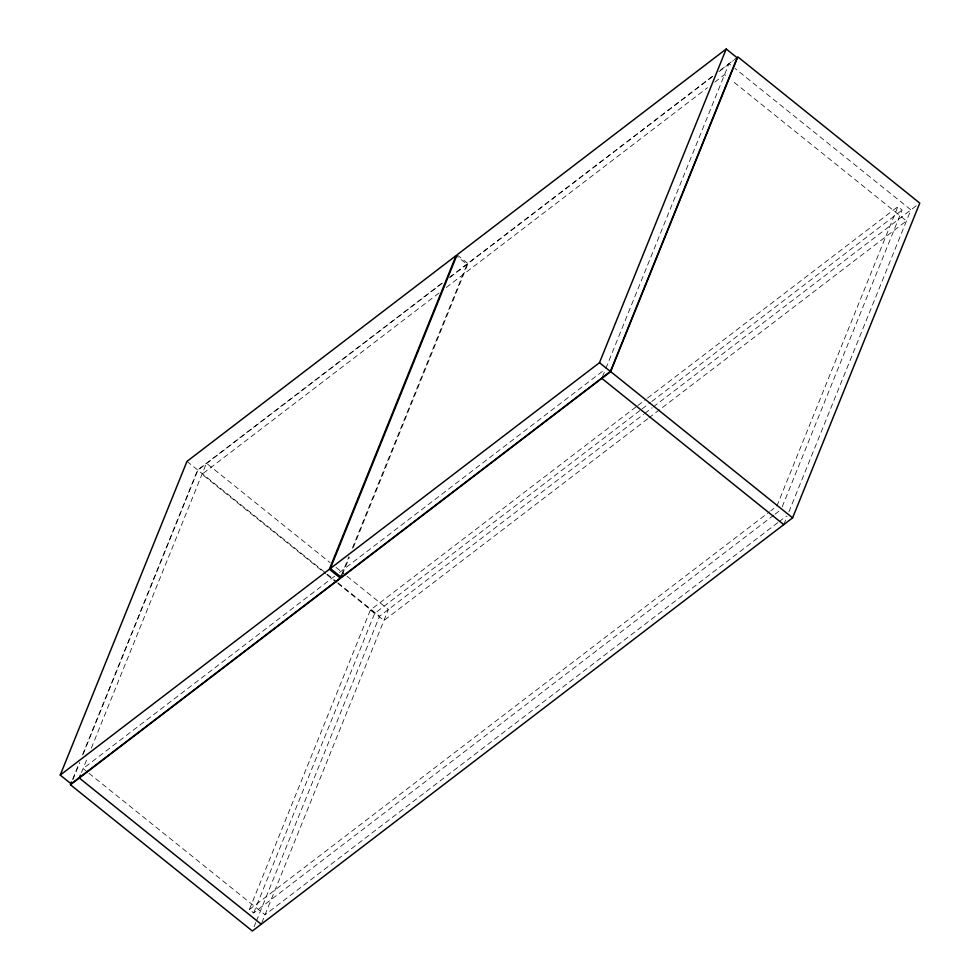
<?xml version="1.0" encoding="UTF-8"?>
<svg xmlns="http://www.w3.org/2000/svg" width="980" height="980" viewBox="0 0 980 980"><rect width="100%" height="100%" fill="white"/><g stroke="black" fill="none" stroke-linecap="round" stroke-linejoin="round"><path stroke-width="0.73" stroke-dasharray="4.9 3.68" d="M72.741 779.088L79.037 763.494M82.479 754.98L197.617 470.008L443.413 282.032M72.875 779.602L79.748 762.562M83.19 754.049L197.887 470.167L443.989 281.958M81.463 772.595L87.882 756.732M91.312 748.218L206.449 463.258L330.113 562.667M341.432 575.199L348.88 556.75M352.322 548.224L467.019 264.343L456.104 255.572M342.412 574.452L349.296 557.412M353.302 547.477L467.999 263.596L712.889 76.317M773.796 515.162L253.636 912.956L249.386 909.55L370.403 610.026L636.559 406.48M253.636 912.956L374.654 613.431L640.81 409.885M254.102 926.749L255.817 922.499M256.393 921.077L379.542 616.261L643.578 414.332M261.795 922.817L388.386 609.499L346.761 576.044M602.406 376.957L605.273 369.864M605.836 368.455L728.998 63.639L733.751 67.461M782.236 506.746L902.102 210.063L897.864 206.645L776.846 506.17L770.77 510.825M783.767 524.619L787.026 516.534M788.912 511.866L910.922 209.879L734.939 68.416M449.489 277.389L713.195 75.717M720.484 70.144L736.727 57.722M450.053 277.328L467.019 264.343M718.952 71.687L733.493 60.552M438.966 293.045L202.003 474.271L325.666 573.68M446.255 287.471L707.536 87.661M714.824 82.087L724.539 74.651L726.927 76.562M334.658 576.179L83.104 768.553L87.857 772.375M339.509 572.455L604.427 369.864M637.784 405.549L646.286 399.044M647.498 398.113L897.864 206.645M642.023 408.954L650.536 402.449M651.749 401.518L902.102 210.063M644.791 413.401L652.08 407.827M653.305 406.896L918.664 203.963M647.633 418.852L383.927 620.512L337.561 583.235M648.846 417.921L906.476 220.892L731.68 80.385M249.386 909.55L769.557 511.756M775.009 514.231L781.085 509.588M777.851 522.61L265.029 914.793L89.045 773.33M779.076 521.691L786.364 516.105M457.084 254.812L467.999 263.596M336.067 567.445L345.573 575.089M186.972 461.384L326.034 573.251M327.222 574.207L336.74 581.851M337.929 582.806L379.542 616.261M326.855 574.635L336.373 582.279M370.403 610.026L374.654 613.431"/><path stroke-width="1.47" d="M60.233 775.082L186.972 461.384L456.104 255.572L329.366 569.258L60.233 775.082L71.148 783.853L340.281 578.041L341.432 575.199M70.45 784.76L610.675 371.616L737.83 56.877L919.767 203.117L792.6 517.857L252.375 931L70.45 784.76L71.589 781.918M80.433 775.156L79.282 777.998L261.219 924.238M330.346 568.51L457.084 254.812L726.217 49L737.132 57.771L610.393 371.469L341.26 577.281L330.346 568.51L599.478 362.698L726.217 49M599.478 362.698L610.393 371.469M610.675 371.616L792.6 517.857M601.83 378.378L783.767 524.619M329.366 569.258L340.281 578.041"/></g></svg>
